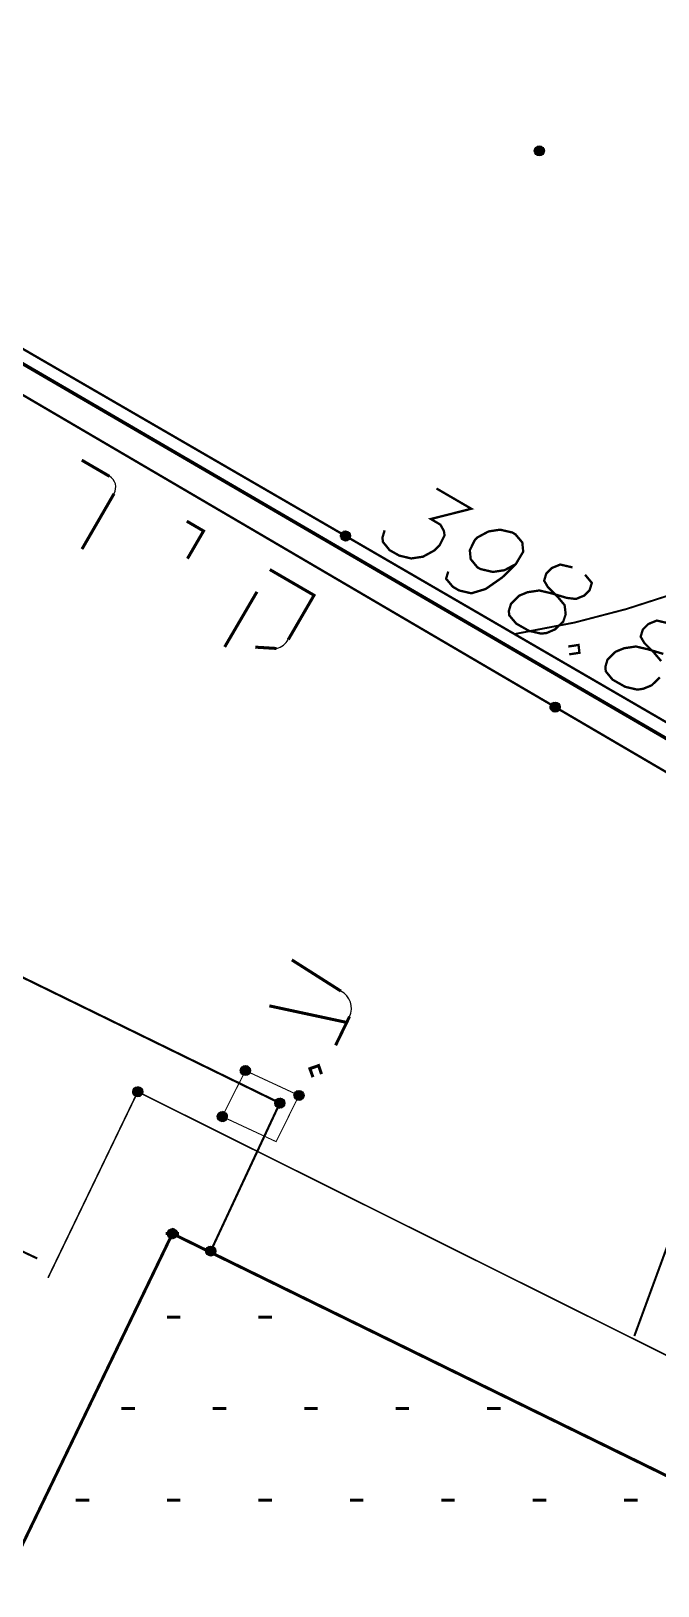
# Model space of a CAD drawing. Extents: x 489 to 720, y 1028 to 1176.
# Drawn here: x 516.37 to 519.64, y 1052.75 to 1060.85 of the extents above; entities that cross this region are included whole.
import ezdxf

# ---------------------------------------------------------------- set-up
doc = ezdxf.new("R2010")
doc.units = 0
doc.header["$MEASUREMENT"] = 0
for name, color, linetype in [('1501-BAIT', 7, 'Continuous'), ('1501-GAG-TAL', 7, 'Continuous'), ('1501-KIR-BETON', 7, 'Continuous'), ('1501-KOLONNA', 7, 'Continuous'), ('1501-PERGULA', 7, 'Continuous'), ('1501-TOPO', 7, 'Continuous'), ('1506', 7, 'Continuous'), ('2200-BAIT', 7, 'Continuous'), ('2200-KOLONNA', 7, 'Continuous'), ('2205-GAG-TAL', 7, 'Continuous'), ('2602-KIR-BETON', 7, 'Continuous'), ('5206-PERGULA', 7, 'Continuous'), ('M1602', 7, 'Continuous')]:
    doc.layers.add(name, color=color, linetype=linetype)

msp = doc.modelspace()

# ---------------------------------------------------------------- hatches: boundary and pattern name
at = {"layer": '1501-BAIT', "linetype": 'Continuous', "ltscale": 0.045455}
for points in [[(517.0834, 1054.5934), (517.1311, 1054.5696), (517.0811, 1054.5832)], [(517.1311, 1054.5696), (517.0811, 1054.5832), (517.1243, 1054.5616)], [(517.0811, 1054.5832), (517.1243, 1054.5616), (517.0822, 1054.573)], [(517.1243, 1054.5616), (517.0822, 1054.573), (517.1152, 1054.5571)], [(517.0822, 1054.573), (517.1152, 1054.5571), (517.0879, 1054.5639)], [(517.0891, 1054.6014), (517.1334, 1054.5798), (517.0834, 1054.5934)], [(517.1334, 1054.5798), (517.0834, 1054.5934), (517.1311, 1054.5696)], [(517.1152, 1054.5571), (517.0879, 1054.5639), (517.1061, 1054.5548)], [(517.0879, 1054.5639), (517.1061, 1054.5548), (517.0959, 1054.5582)], [(517.0982, 1054.6059), (517.1322, 1054.59), (517.0891, 1054.6014)], [(517.1322, 1054.59), (517.0891, 1054.6014), (517.1334, 1054.5798)], [(517.1084, 1054.6082), (517.1266, 1054.5991), (517.0982, 1054.6059)], [(517.1266, 1054.5991), (517.0982, 1054.6059), (517.1322, 1054.59)], [(517.1186, 1054.6048), (517.1084, 1054.6082), (517.1266, 1054.5991)]]:
    msp.add_hatch(color=7, dxfattribs=at).paths.add_polyline_path(points, flags=0)
at = {"layer": '1501-GAG-TAL', "linetype": 'Continuous', "ltscale": 0.045455}
for points in [[(516.9016, 1055.3139), (516.9095, 1055.3423), (516.9004, 1055.3241)], [(516.9095, 1055.3423), (516.9004, 1055.3241), (516.9038, 1055.3343)], [(516.9072, 1055.3048), (516.9186, 1055.3468), (516.9016, 1055.3139)], [(516.9186, 1055.3468), (516.9016, 1055.3139), (516.9095, 1055.3423)], [(516.9152, 1055.2991), (516.9288, 1055.3491), (516.9072, 1055.3048)], [(516.9288, 1055.3491), (516.9072, 1055.3048), (516.9186, 1055.3468)], [(516.9391, 1055.3457), (516.9152, 1055.2991), (516.9288, 1055.3491)], [(516.9254, 1055.2957), (516.9391, 1055.3457), (516.9152, 1055.2991)], [(516.947, 1055.34), (516.9254, 1055.2957), (516.9391, 1055.3457)], [(516.9357, 1055.298), (516.947, 1055.34), (516.9254, 1055.2957)], [(516.9516, 1055.3309), (516.9357, 1055.298), (516.947, 1055.34)], [(516.9436, 1055.3025), (516.9516, 1055.3309), (516.9357, 1055.298)], [(516.9527, 1055.3207), (516.9436, 1055.3025), (516.9516, 1055.3309)], [(516.9504, 1055.3105), (516.9527, 1055.3207), (516.9436, 1055.3025)]]:
    msp.add_hatch(color=136, dxfattribs=at).paths.add_polyline_path(points, flags=0)
at = {"layer": '1501-KIR-BETON', "linetype": 'Continuous', "ltscale": 0.045455}
for points in [[(517.9891, 1058.2037), (518.0038, 1058.2457), (517.9845, 1058.2127)], [(518.0038, 1058.2457), (517.9845, 1058.2127), (517.9936, 1058.2412)], [(517.9845, 1058.2127), (517.9936, 1058.2412), (517.9845, 1058.223)], [(517.9936, 1058.2412), (517.9845, 1058.223), (517.9868, 1058.2332)], [(517.997, 1058.1968), (518.0141, 1058.2457), (517.9891, 1058.2037)], [(518.0141, 1058.2457), (517.9891, 1058.2037), (518.0038, 1058.2457)], [(518.0232, 1058.2423), (517.997, 1058.1968), (518.0141, 1058.2457)], [(518.0061, 1058.1934), (518.0232, 1058.2423), (517.997, 1058.1968)], [(518.0311, 1058.2355), (518.0061, 1058.1934), (518.0232, 1058.2423)], [(518.0163, 1058.1946), (518.0311, 1058.2355), (518.0061, 1058.1934)], [(518.0357, 1058.2264), (518.0163, 1058.1946), (518.0311, 1058.2355)], [(518.0266, 1058.1991), (518.0357, 1058.2264), (518.0163, 1058.1946)], [(518.0357, 1058.2162), (518.0266, 1058.1991), (518.0357, 1058.2264)], [(518.0334, 1058.2059), (518.0357, 1058.2162), (518.0266, 1058.1991)], [(519.0822, 1057.3116), (519.097, 1057.3537), (519.0777, 1057.3207)], [(519.097, 1057.3537), (519.0777, 1057.3207), (519.0879, 1057.3491)], [(519.0777, 1057.3207), (519.0879, 1057.3491), (519.0777, 1057.3309)], [(519.0879, 1057.3491), (519.0777, 1057.3309), (519.0811, 1057.3412)], [(519.0902, 1057.3048), (519.1072, 1057.3537), (519.0822, 1057.3116)], [(519.1072, 1057.3537), (519.0822, 1057.3116), (519.097, 1057.3537)], [(519.1163, 1057.3502), (519.0902, 1057.3048), (519.1072, 1057.3537)], [(519.0993, 1057.3014), (519.1163, 1057.3502), (519.0902, 1057.3048)], [(519.1243, 1057.3434), (519.0993, 1057.3014), (519.1163, 1057.3502)], [(519.1095, 1057.3025), (519.1243, 1057.3434), (519.0993, 1057.3014)], [(519.1288, 1057.3343), (519.1095, 1057.3025), (519.1243, 1057.3434)], [(519.1197, 1057.3071), (519.1288, 1057.3343), (519.1095, 1057.3025)], [(519.13, 1057.3241), (519.1197, 1057.3071), (519.1288, 1057.3343)], [(519.1266, 1057.3139), (519.13, 1057.3241), (519.1197, 1057.3071)]]:
    msp.add_hatch(color=18, dxfattribs=at).paths.add_polyline_path(points, flags=0)
at = {"layer": '1501-KOLONNA', "linetype": 'Continuous', "ltscale": 0.045455}
for points in [[(517.4629, 1055.423), (517.4697, 1055.4514), (517.4607, 1055.4332)], [(517.4697, 1055.4514), (517.4607, 1055.4332), (517.4641, 1055.4434)], [(517.4686, 1055.415), (517.4788, 1055.4571), (517.4629, 1055.423)], [(517.4788, 1055.4571), (517.4629, 1055.423), (517.4697, 1055.4514)], [(517.4766, 1055.4082), (517.4891, 1055.4593), (517.4686, 1055.415)], [(517.4891, 1055.4593), (517.4686, 1055.415), (517.4788, 1055.4571)], [(517.4982, 1055.4559), (517.4766, 1055.4082), (517.4891, 1055.4593)], [(517.4868, 1055.4059), (517.4982, 1055.4559), (517.4766, 1055.4082)], [(517.5072, 1055.4503), (517.4868, 1055.4059), (517.4982, 1055.4559)], [(517.497, 1055.4082), (517.5072, 1055.4503), (517.4868, 1055.4059)], [(517.5118, 1055.4412), (517.497, 1055.4082), (517.5072, 1055.4503)], [(517.505, 1055.4127), (517.5118, 1055.4412), (517.497, 1055.4082)], [(517.5141, 1055.4309), (517.505, 1055.4127), (517.5118, 1055.4412)], [(517.5118, 1055.4218), (517.5141, 1055.4309), (517.505, 1055.4127)], [(517.7436, 1055.2934), (517.7504, 1055.3218), (517.7413, 1055.3037)], [(517.7504, 1055.3218), (517.7413, 1055.3037), (517.7436, 1055.3139)], [(517.7482, 1055.2843), (517.7584, 1055.3275), (517.7436, 1055.2934)], [(517.7584, 1055.3275), (517.7436, 1055.2934), (517.7504, 1055.3218)], [(517.7572, 1055.2787), (517.7686, 1055.3287), (517.7482, 1055.2843)], [(517.7686, 1055.3287), (517.7482, 1055.2843), (517.7584, 1055.3275)], [(517.7788, 1055.3264), (517.7572, 1055.2787), (517.7686, 1055.3287)], [(517.7663, 1055.2764), (517.7788, 1055.3264), (517.7572, 1055.2787)], [(517.7868, 1055.3207), (517.7663, 1055.2764), (517.7788, 1055.3264)], [(517.7766, 1055.2775), (517.7868, 1055.3207), (517.7663, 1055.2764)], [(517.7925, 1055.3116), (517.7766, 1055.2775), (517.7868, 1055.3207)], [(517.7857, 1055.2832), (517.7925, 1055.3116), (517.7766, 1055.2775)], [(517.7936, 1055.3014), (517.7857, 1055.2832), (517.7925, 1055.3116)], [(517.7913, 1055.2912), (517.7936, 1055.3014), (517.7857, 1055.2832)], [(517.3436, 1055.2037), (517.3913, 1055.1809), (517.3413, 1055.1946)], [(517.3504, 1055.2116), (517.3936, 1055.19), (517.3436, 1055.2037)], [(517.3936, 1055.19), (517.3436, 1055.2037), (517.3913, 1055.1809)], [(517.3595, 1055.2173), (517.3925, 1055.2003), (517.3504, 1055.2116)], [(517.3925, 1055.2003), (517.3504, 1055.2116), (517.3936, 1055.19)], [(517.3697, 1055.2184), (517.3868, 1055.2093), (517.3595, 1055.2173)], [(517.3868, 1055.2093), (517.3595, 1055.2173), (517.3925, 1055.2003)], [(517.3788, 1055.2162), (517.3697, 1055.2184), (517.3868, 1055.2093)], [(517.3913, 1055.1809), (517.3413, 1055.1946), (517.3845, 1055.1718)], [(517.3413, 1055.1946), (517.3845, 1055.1718), (517.3425, 1055.1843)], [(517.3845, 1055.1718), (517.3425, 1055.1843), (517.3754, 1055.1673)], [(517.3425, 1055.1843), (517.3754, 1055.1673), (517.347, 1055.1753)], [(517.3754, 1055.1673), (517.347, 1055.1753), (517.3652, 1055.1662)], [(517.347, 1055.1753), (517.3652, 1055.1662), (517.3561, 1055.1684)]]:
    msp.add_hatch(color=7, dxfattribs=at).paths.add_polyline_path(points, flags=0)
at = {"layer": '1501-PERGULA', "linetype": 'Continuous', "ltscale": 0.045455}
for points in [[(517.6436, 1055.273), (517.6936, 1055.2616), (517.6504, 1055.2821)], [(517.6504, 1055.2821), (517.6925, 1055.2718), (517.6584, 1055.2866)], [(517.6936, 1055.2616), (517.6504, 1055.2821), (517.6925, 1055.2718)], [(517.6584, 1055.2866), (517.6868, 1055.2798), (517.6686, 1055.2889)], [(517.6925, 1055.2718), (517.6584, 1055.2866), (517.6868, 1055.2798)], [(517.6868, 1055.2798), (517.6686, 1055.2889), (517.6788, 1055.2866)], [(517.6413, 1055.2639), (517.6913, 1055.2514), (517.6436, 1055.273)], [(517.6425, 1055.2537), (517.6857, 1055.2434), (517.6413, 1055.2639)], [(517.6857, 1055.2434), (517.6413, 1055.2639), (517.6913, 1055.2514)], [(517.6482, 1055.2446), (517.6766, 1055.2378), (517.6425, 1055.2537)], [(517.6766, 1055.2378), (517.6425, 1055.2537), (517.6857, 1055.2434)], [(517.6913, 1055.2514), (517.6436, 1055.273), (517.6936, 1055.2616)], [(517.6561, 1055.2389), (517.6663, 1055.2355), (517.6482, 1055.2446)], [(517.6663, 1055.2355), (517.6482, 1055.2446), (517.6766, 1055.2378)], [(517.2822, 1054.4821), (517.2891, 1054.5105), (517.2811, 1054.4923)], [(517.2891, 1054.5105), (517.2811, 1054.4923), (517.2834, 1054.5025)], [(517.2879, 1054.4741), (517.2982, 1054.5162), (517.2822, 1054.4821)], [(517.2982, 1054.5162), (517.2822, 1054.4821), (517.2891, 1054.5105)], [(517.2959, 1054.4673), (517.3084, 1054.5173), (517.2879, 1054.4741)], [(517.3084, 1054.5173), (517.2879, 1054.4741), (517.2982, 1054.5162)], [(517.3186, 1054.515), (517.2959, 1054.4673), (517.3084, 1054.5173)], [(517.3061, 1054.465), (517.3186, 1054.515), (517.2959, 1054.4673)], [(517.3266, 1054.5093), (517.3061, 1054.465), (517.3186, 1054.515)], [(517.3163, 1054.4662), (517.3266, 1054.5093), (517.3061, 1054.465)], [(517.3322, 1054.5003), (517.3163, 1054.4662), (517.3266, 1054.5093)], [(517.3254, 1054.4718), (517.3322, 1054.5003), (517.3163, 1054.4662)], [(517.3334, 1054.49), (517.3254, 1054.4718), (517.3322, 1054.5003)], [(517.3311, 1054.4798), (517.3334, 1054.49), (517.3254, 1054.4718)]]:
    msp.add_hatch(color=136, dxfattribs=at).paths.add_polyline_path(points, flags=0)
at = {"layer": '1501-TOPO', "linetype": 'Continuous', "ltscale": 0.045455}
for points in [[(518.997, 1060.2378), (518.997, 1060.2184), (518.9947, 1060.2275)], [(519.0027, 1060.2468), (519.0027, 1060.2093), (518.997, 1060.2378)], [(519.0027, 1060.2093), (518.997, 1060.2378), (518.997, 1060.2184)], [(519.0107, 1060.2525), (519.0107, 1060.2037), (519.0027, 1060.2468)], [(519.0107, 1060.2037), (519.0027, 1060.2468), (519.0027, 1060.2093)], [(519.0209, 1060.2548), (519.0209, 1060.2014), (519.0107, 1060.2525)], [(519.0209, 1060.2014), (519.0107, 1060.2525), (519.0107, 1060.2037)], [(519.0311, 1060.2525), (519.0311, 1060.2037), (519.0209, 1060.2548)], [(519.0311, 1060.2037), (519.0209, 1060.2548), (519.0209, 1060.2014)], [(519.0402, 1060.2468), (519.0402, 1060.2093), (519.0311, 1060.2525)], [(519.0402, 1060.2093), (519.0311, 1060.2525), (519.0311, 1060.2037)], [(519.0459, 1060.2378), (519.0459, 1060.2184), (519.0402, 1060.2468)], [(519.0459, 1060.2184), (519.0402, 1060.2468), (519.0402, 1060.2093)], [(519.047, 1060.2275), (519.0459, 1060.2378), (519.0459, 1060.2184)]]:
    msp.add_hatch(color=7, dxfattribs=at).paths.add_polyline_path(points, flags=0)

# ---------------------------------------------------------------- linework, layer by layer
at = {"color": 250, "linetype": 'Continuous', "ltscale": 0.045455}
for points, const_width in [([(516.7788, 1058.5309), (516.6345, 1058.615)], 0.0158), ([(516.6357, 1058.1514), (516.8027, 1058.44)], 0.0158), ([(517.1822, 1058.2968), (517.2697, 1058.2457), (517.1857, 1058.1014)], 0.0158), ([(517.7118, 1057.6798), (517.8459, 1057.9105), (517.6152, 1058.0446)], 0.0158), ([(517.38, 1057.6412), (517.5482, 1057.9287)], 0.0158), ([(517.5391, 1057.64), (517.6504, 1057.6332)], 0.0158), ([(516.4027, 1054.4525), (511.2129, 1056.8968), (511.1345, 1056.7537)], 0.0112), ([(517.9857, 1055.8468), (517.73, 1056.0093)], 0.0158), ([(517.6129, 1055.7696), (518.0163, 1055.6832)], 0.0158), ([(517.9584, 1055.5639), (518.0311, 1055.7139)], 0.0158), ([(519.5163, 1054.048), (519.7118, 1054.5809), (520.2584, 1054.3332), (521.0254, 1055.673), (523.3277, 1054.3855), (522.73, 1053.1116), (523.3675, 1052.7741), (524.1868, 1054.373)], 0.0112), ([(517.8402, 1055.398), (517.8243, 1055.4423), (517.8697, 1055.4582), (517.8845, 1055.4139)], 0.0158)]:
    msp.add_lwpolyline(points, dxfattribs=dict(at, const_width=const_width))
at = {"color": 18, "linetype": 'Continuous', "ltscale": 0.045455, "const_width": 0.012}
for points in [[(518.4845, 1058.4673), (518.6663, 1058.3616), (518.455, 1058.3082), (518.505, 1058.2787), (518.5232, 1058.2457), (518.5266, 1058.223), (518.5004, 1058.1707), (518.472, 1058.1434), (518.4141, 1058.1116), (518.3527, 1058.1025), (518.2902, 1058.1173), (518.2402, 1058.1457), (518.205, 1058.1889), (518.2027, 1058.2116), (518.2141, 1058.2491)], [(518.8982, 1058.073), (518.8391, 1058.0412), (518.7788, 1058.0321), (518.7152, 1058.0468), (518.6982, 1058.0559), (518.6629, 1058.0991), (518.6584, 1058.1457), (518.6834, 1058.1968), (518.697, 1058.2116), (518.7561, 1058.2434), (518.8163, 1058.2525), (518.88, 1058.2378), (518.897, 1058.2275), (518.9322, 1058.1855), (518.9368, 1058.1378), (518.8982, 1058.073), (518.8277, 1058.0037), (518.7413, 1057.9434), (518.6663, 1057.9207), (518.6027, 1057.9355), (518.5697, 1057.9548), (518.5345, 1057.9968), (518.5459, 1058.0343)], [(519.1936, 1058.0559), (519.13, 1058.0707), (519.0857, 1058.0525), (519.0572, 1058.0241), (519.0459, 1057.9866), (519.0652, 1057.9537), (519.1175, 1057.9014), (519.1527, 1057.8593), (519.1584, 1057.8116), (519.1459, 1057.7741), (519.1038, 1057.7332), (519.0595, 1057.7139), (519.03, 1057.7105), (518.9663, 1057.7253), (518.9004, 1057.7628), (518.8641, 1057.8059), (518.8618, 1057.8287), (518.8732, 1057.8662), (518.9152, 1057.9082), (518.9595, 1057.9264), (519.0209, 1057.9355), (519.0845, 1057.9207), (519.1641, 1057.8968), (519.2118, 1057.8912), (519.2561, 1057.9093), (519.2834, 1057.9378), (519.2947, 1057.9753), (519.2595, 1058.0173)], [(519.697, 1057.7639), (519.6334, 1057.7787), (519.5891, 1057.7605), (519.5607, 1057.7321), (519.5493, 1057.6946), (519.5686, 1057.6616), (519.6209, 1057.6093), (519.6561, 1057.5673)], [(519.172, 1057.6434), (519.2254, 1057.6514), (519.23, 1057.6105), (519.1766, 1057.6025)], [(519.6493, 1057.4832), (519.6072, 1057.4412), (519.5629, 1057.423), (519.5322, 1057.4184), (519.4686, 1057.4332), (519.4027, 1057.4707), (519.3675, 1057.5139), (519.3652, 1057.5378), (519.3766, 1057.5753), (519.4186, 1057.6162), (519.4629, 1057.6343), (519.5243, 1057.6434), (519.5879, 1057.6287), (519.6675, 1057.6048)]]:
    msp.add_lwpolyline(points, dxfattribs=at)
at = {"color": 250, "linetype": 'Continuous', "ltscale": 0.045455}
for centre, radius, start, end in [((516.7459, 1058.4741), 0.0659, 329.7876, 419.7876), ((517.6254, 1057.7298), 0.1, 284.7931, 329.7931), ((517.6254, 1057.7298), 0.1, 284.7931, 329.7931), ((517.9413, 1055.7571), 0.1, 333.9569, 423.9569)]:
    msp.add_arc(centre, radius, start, end, dxfattribs=at)
at = {"layer": '1501-BAIT', "color": 7, "linetype": 'Continuous', "ltscale": 0.045455, "const_width": 0.0158}
msp.add_lwpolyline([(517.072, 1054.5821), (517.1425, 1054.5821)], dxfattribs=at)
at = {"layer": '1501-BAIT', "color": 7, "linetype": 'Continuous', "ltscale": 0.045455}
for points in [[(517.0834, 1054.5934), (517.1311, 1054.5696), (517.0811, 1054.5832)], [(517.1311, 1054.5696), (517.0811, 1054.5832), (517.1243, 1054.5616)], [(517.0811, 1054.5832), (517.1243, 1054.5616), (517.0822, 1054.573)], [(517.1243, 1054.5616), (517.0822, 1054.573), (517.1152, 1054.5571)], [(517.0822, 1054.573), (517.1152, 1054.5571), (517.0879, 1054.5639)], [(517.0891, 1054.6014), (517.1334, 1054.5798), (517.0834, 1054.5934)], [(517.1334, 1054.5798), (517.0834, 1054.5934), (517.1311, 1054.5696)], [(517.1152, 1054.5571), (517.0879, 1054.5639), (517.1061, 1054.5548)], [(517.0879, 1054.5639), (517.1061, 1054.5548), (517.0959, 1054.5582)], [(517.0982, 1054.6059), (517.1322, 1054.59), (517.0891, 1054.6014)], [(517.1322, 1054.59), (517.0891, 1054.6014), (517.1334, 1054.5798)], [(517.1084, 1054.6082), (517.1266, 1054.5991), (517.0982, 1054.6059)], [(517.1266, 1054.5991), (517.0982, 1054.6059), (517.1322, 1054.59)], [(517.1186, 1054.6048), (517.1084, 1054.6082), (517.1266, 1054.5991)]]:
    msp.add_lwpolyline(points, dxfattribs=at)
msp.add_circle((517.1072, 1054.5821), 0.0261, dxfattribs=at)
at = {"layer": '1501-GAG-TAL', "color": 136, "linetype": 'Continuous', "ltscale": 0.045455}
for points in [[(516.9016, 1055.3139), (516.9095, 1055.3423), (516.9004, 1055.3241)], [(516.9095, 1055.3423), (516.9004, 1055.3241), (516.9038, 1055.3343)], [(516.9072, 1055.3048), (516.9186, 1055.3468), (516.9016, 1055.3139)], [(516.9186, 1055.3468), (516.9016, 1055.3139), (516.9095, 1055.3423)], [(516.9152, 1055.2991), (516.9288, 1055.3491), (516.9072, 1055.3048)], [(516.9288, 1055.3491), (516.9072, 1055.3048), (516.9186, 1055.3468)], [(516.9391, 1055.3457), (516.9152, 1055.2991), (516.9288, 1055.3491)], [(516.9254, 1055.2957), (516.9391, 1055.3457), (516.9152, 1055.2991)], [(516.947, 1055.34), (516.9254, 1055.2957), (516.9391, 1055.3457)], [(516.9357, 1055.298), (516.947, 1055.34), (516.9254, 1055.2957)], [(516.9516, 1055.3309), (516.9357, 1055.298), (516.947, 1055.34)], [(516.9436, 1055.3025), (516.9516, 1055.3309), (516.9357, 1055.298)], [(516.9527, 1055.3207), (516.9436, 1055.3025), (516.9516, 1055.3309)], [(516.9504, 1055.3105), (516.9527, 1055.3207), (516.9436, 1055.3025)]]:
    msp.add_lwpolyline(points, dxfattribs=at)
at = {"layer": '1501-GAG-TAL', "color": 136, "linetype": 'Continuous', "ltscale": 0.045455, "const_width": 0.00825}
msp.add_lwpolyline([(516.9084, 1055.3218), (516.9447, 1055.3218)], dxfattribs=at)
at = {"layer": '1501-GAG-TAL', "color": 136, "linetype": 'Continuous', "ltscale": 0.045455}
msp.add_circle((516.9266, 1055.3218), 0.0261, dxfattribs=at)
at = {"layer": '1501-KIR-BETON', "color": 18, "linetype": 'Continuous', "ltscale": 0.045455, "const_width": 0.012}
for points in [[(517.9845, 1058.2196), (518.0379, 1058.2196)], [(519.0777, 1057.3275), (519.1311, 1057.3275)]]:
    msp.add_lwpolyline(points, dxfattribs=at)
at = {"layer": '1501-KIR-BETON', "color": 18, "linetype": 'Continuous', "ltscale": 0.045455}
for points in [[(517.9891, 1058.2037), (518.0038, 1058.2457), (517.9845, 1058.2127)], [(518.0038, 1058.2457), (517.9845, 1058.2127), (517.9936, 1058.2412)], [(517.9845, 1058.2127), (517.9936, 1058.2412), (517.9845, 1058.223)], [(517.9936, 1058.2412), (517.9845, 1058.223), (517.9868, 1058.2332)], [(517.997, 1058.1968), (518.0141, 1058.2457), (517.9891, 1058.2037)], [(518.0141, 1058.2457), (517.9891, 1058.2037), (518.0038, 1058.2457)], [(518.0232, 1058.2423), (517.997, 1058.1968), (518.0141, 1058.2457)], [(518.0061, 1058.1934), (518.0232, 1058.2423), (517.997, 1058.1968)], [(518.0311, 1058.2355), (518.0061, 1058.1934), (518.0232, 1058.2423)], [(518.0163, 1058.1946), (518.0311, 1058.2355), (518.0061, 1058.1934)], [(518.0357, 1058.2264), (518.0163, 1058.1946), (518.0311, 1058.2355)], [(518.0266, 1058.1991), (518.0357, 1058.2264), (518.0163, 1058.1946)], [(518.0357, 1058.2162), (518.0266, 1058.1991), (518.0357, 1058.2264)], [(518.0334, 1058.2059), (518.0357, 1058.2162), (518.0266, 1058.1991)], [(519.0822, 1057.3116), (519.097, 1057.3537), (519.0777, 1057.3207)], [(519.097, 1057.3537), (519.0777, 1057.3207), (519.0879, 1057.3491)], [(519.0777, 1057.3207), (519.0879, 1057.3491), (519.0777, 1057.3309)], [(519.0879, 1057.3491), (519.0777, 1057.3309), (519.0811, 1057.3412)], [(519.0902, 1057.3048), (519.1072, 1057.3537), (519.0822, 1057.3116)], [(519.1072, 1057.3537), (519.0822, 1057.3116), (519.097, 1057.3537)], [(519.1163, 1057.3502), (519.0902, 1057.3048), (519.1072, 1057.3537)], [(519.0993, 1057.3014), (519.1163, 1057.3502), (519.0902, 1057.3048)], [(519.1243, 1057.3434), (519.0993, 1057.3014), (519.1163, 1057.3502)], [(519.1095, 1057.3025), (519.1243, 1057.3434), (519.0993, 1057.3014)], [(519.1288, 1057.3343), (519.1095, 1057.3025), (519.1243, 1057.3434)], [(519.1197, 1057.3071), (519.1288, 1057.3343), (519.1095, 1057.3025)], [(519.13, 1057.3241), (519.1197, 1057.3071), (519.1288, 1057.3343)], [(519.1266, 1057.3139), (519.13, 1057.3241), (519.1197, 1057.3071)]]:
    msp.add_lwpolyline(points, dxfattribs=at)
for centre in [(518.0107, 1058.2196), (519.1038, 1057.3275)]:
    msp.add_circle(centre, 0.0261, dxfattribs=at)
at = {"layer": '1501-KOLONNA', "color": 7, "linetype": 'Continuous', "ltscale": 0.045455}
for points in [[(517.4629, 1055.423), (517.4697, 1055.4514), (517.4607, 1055.4332)], [(517.4697, 1055.4514), (517.4607, 1055.4332), (517.4641, 1055.4434)], [(517.4686, 1055.415), (517.4788, 1055.4571), (517.4629, 1055.423)], [(517.4788, 1055.4571), (517.4629, 1055.423), (517.4697, 1055.4514)], [(517.4766, 1055.4082), (517.4891, 1055.4593), (517.4686, 1055.415)], [(517.4891, 1055.4593), (517.4686, 1055.415), (517.4788, 1055.4571)], [(517.4982, 1055.4559), (517.4766, 1055.4082), (517.4891, 1055.4593)], [(517.4868, 1055.4059), (517.4982, 1055.4559), (517.4766, 1055.4082)], [(517.5072, 1055.4503), (517.4868, 1055.4059), (517.4982, 1055.4559)], [(517.497, 1055.4082), (517.5072, 1055.4503), (517.4868, 1055.4059)], [(517.5118, 1055.4412), (517.497, 1055.4082), (517.5072, 1055.4503)], [(517.505, 1055.4127), (517.5118, 1055.4412), (517.497, 1055.4082)], [(517.5141, 1055.4309), (517.505, 1055.4127), (517.5118, 1055.4412)], [(517.5118, 1055.4218), (517.5141, 1055.4309), (517.505, 1055.4127)], [(517.7436, 1055.2934), (517.7504, 1055.3218), (517.7413, 1055.3037)], [(517.7504, 1055.3218), (517.7413, 1055.3037), (517.7436, 1055.3139)], [(517.7482, 1055.2843), (517.7584, 1055.3275), (517.7436, 1055.2934)], [(517.7584, 1055.3275), (517.7436, 1055.2934), (517.7504, 1055.3218)], [(517.7572, 1055.2787), (517.7686, 1055.3287), (517.7482, 1055.2843)], [(517.7686, 1055.3287), (517.7482, 1055.2843), (517.7584, 1055.3275)], [(517.7788, 1055.3264), (517.7572, 1055.2787), (517.7686, 1055.3287)], [(517.7663, 1055.2764), (517.7788, 1055.3264), (517.7572, 1055.2787)], [(517.7868, 1055.3207), (517.7663, 1055.2764), (517.7788, 1055.3264)], [(517.7766, 1055.2775), (517.7868, 1055.3207), (517.7663, 1055.2764)], [(517.7925, 1055.3116), (517.7766, 1055.2775), (517.7868, 1055.3207)], [(517.7857, 1055.2832), (517.7925, 1055.3116), (517.7766, 1055.2775)], [(517.7936, 1055.3014), (517.7857, 1055.2832), (517.7925, 1055.3116)], [(517.7913, 1055.2912), (517.7936, 1055.3014), (517.7857, 1055.2832)], [(517.3436, 1055.2037), (517.3913, 1055.1809), (517.3413, 1055.1946)], [(517.3504, 1055.2116), (517.3936, 1055.19), (517.3436, 1055.2037)], [(517.3936, 1055.19), (517.3436, 1055.2037), (517.3913, 1055.1809)], [(517.3595, 1055.2173), (517.3925, 1055.2003), (517.3504, 1055.2116)], [(517.3925, 1055.2003), (517.3504, 1055.2116), (517.3936, 1055.19)], [(517.3697, 1055.2184), (517.3868, 1055.2093), (517.3595, 1055.2173)], [(517.3868, 1055.2093), (517.3595, 1055.2173), (517.3925, 1055.2003)], [(517.3788, 1055.2162), (517.3697, 1055.2184), (517.3868, 1055.2093)], [(517.3913, 1055.1809), (517.3413, 1055.1946), (517.3845, 1055.1718)], [(517.3413, 1055.1946), (517.3845, 1055.1718), (517.3425, 1055.1843)], [(517.3845, 1055.1718), (517.3425, 1055.1843), (517.3754, 1055.1673)], [(517.3425, 1055.1843), (517.3754, 1055.1673), (517.347, 1055.1753)], [(517.3754, 1055.1673), (517.347, 1055.1753), (517.3652, 1055.1662)], [(517.347, 1055.1753), (517.3652, 1055.1662), (517.3561, 1055.1684)]]:
    msp.add_lwpolyline(points, dxfattribs=at)
at = {"layer": '1501-KOLONNA', "color": 7, "linetype": 'Continuous', "ltscale": 0.045455, "const_width": 0.0055}
for points in [[(517.4766, 1055.4321), (517.5004, 1055.4321)], [(517.7561, 1055.3025), (517.78, 1055.3025)], [(517.3561, 1055.1923), (517.38, 1055.1923)]]:
    msp.add_lwpolyline(points, dxfattribs=at)
at = {"layer": '1501-KOLONNA', "color": 7, "linetype": 'Continuous', "ltscale": 0.045455}
for centre in [(517.4879, 1055.4321), (517.7675, 1055.3025)]:
    msp.add_circle(centre, 0.0261, dxfattribs=at)
msp.add_arc((517.3675, 1055.1923), 0.0261, 153.4351, 513.435, dxfattribs=at)
at = {"layer": '1501-PERGULA', "color": 136, "linetype": 'Continuous', "ltscale": 0.045455}
for points in [[(517.6436, 1055.273), (517.6936, 1055.2616), (517.6504, 1055.2821)], [(517.6504, 1055.2821), (517.6925, 1055.2718), (517.6584, 1055.2866)], [(517.6936, 1055.2616), (517.6504, 1055.2821), (517.6925, 1055.2718)], [(517.6584, 1055.2866), (517.6868, 1055.2798), (517.6686, 1055.2889)], [(517.6925, 1055.2718), (517.6584, 1055.2866), (517.6868, 1055.2798)], [(517.6868, 1055.2798), (517.6686, 1055.2889), (517.6788, 1055.2866)], [(517.6413, 1055.2639), (517.6913, 1055.2514), (517.6436, 1055.273)], [(517.6425, 1055.2537), (517.6857, 1055.2434), (517.6413, 1055.2639)], [(517.6857, 1055.2434), (517.6413, 1055.2639), (517.6913, 1055.2514)], [(517.6482, 1055.2446), (517.6766, 1055.2378), (517.6425, 1055.2537)], [(517.6766, 1055.2378), (517.6425, 1055.2537), (517.6857, 1055.2434)], [(517.6913, 1055.2514), (517.6436, 1055.273), (517.6936, 1055.2616)], [(517.6561, 1055.2389), (517.6663, 1055.2355), (517.6482, 1055.2446)], [(517.6663, 1055.2355), (517.6482, 1055.2446), (517.6766, 1055.2378)], [(517.2822, 1054.4821), (517.2891, 1054.5105), (517.2811, 1054.4923)], [(517.2891, 1054.5105), (517.2811, 1054.4923), (517.2834, 1054.5025)], [(517.2879, 1054.4741), (517.2982, 1054.5162), (517.2822, 1054.4821)], [(517.2982, 1054.5162), (517.2822, 1054.4821), (517.2891, 1054.5105)], [(517.2959, 1054.4673), (517.3084, 1054.5173), (517.2879, 1054.4741)], [(517.3084, 1054.5173), (517.2879, 1054.4741), (517.2982, 1054.5162)], [(517.3186, 1054.515), (517.2959, 1054.4673), (517.3084, 1054.5173)], [(517.3061, 1054.465), (517.3186, 1054.515), (517.2959, 1054.4673)], [(517.3266, 1054.5093), (517.3061, 1054.465), (517.3186, 1054.515)], [(517.3163, 1054.4662), (517.3266, 1054.5093), (517.3061, 1054.465)], [(517.3322, 1054.5003), (517.3163, 1054.4662), (517.3266, 1054.5093)], [(517.3254, 1054.4718), (517.3322, 1054.5003), (517.3163, 1054.4662)], [(517.3334, 1054.49), (517.3254, 1054.4718), (517.3322, 1054.5003)], [(517.3311, 1054.4798), (517.3334, 1054.49), (517.3254, 1054.4718)]]:
    msp.add_lwpolyline(points, dxfattribs=at)
at = {"layer": '1501-PERGULA', "color": 136, "linetype": 'Continuous', "ltscale": 0.045455, "const_width": 0.0115}
for points in [[(517.6425, 1055.2628), (517.6936, 1055.2628)], [(517.2822, 1054.4912), (517.3334, 1054.4912)]]:
    msp.add_lwpolyline(points, dxfattribs=at)
at = {"layer": '1501-PERGULA', "color": 136, "linetype": 'Continuous', "ltscale": 0.045455}
for centre in [(517.6675, 1055.2628), (517.3072, 1054.4912)]:
    msp.add_circle(centre, 0.0261, dxfattribs=at)
at = {"layer": '1501-TOPO', "color": 7, "linetype": 'Continuous', "ltscale": 0.045455, "const_width": 0.0112}
msp.add_lwpolyline([(518.9959, 1060.2275), (519.0459, 1060.2275)], dxfattribs=at)
at = {"layer": '1501-TOPO', "color": 7, "linetype": 'Continuous', "ltscale": 0.045455}
for points in [[(518.997, 1060.2378), (518.997, 1060.2184), (518.9947, 1060.2275)], [(519.0027, 1060.2468), (519.0027, 1060.2093), (518.997, 1060.2378)], [(519.0027, 1060.2093), (518.997, 1060.2378), (518.997, 1060.2184)], [(519.0107, 1060.2525), (519.0107, 1060.2037), (519.0027, 1060.2468)], [(519.0107, 1060.2037), (519.0027, 1060.2468), (519.0027, 1060.2093)], [(519.0209, 1060.2548), (519.0209, 1060.2014), (519.0107, 1060.2525)], [(519.0209, 1060.2014), (519.0107, 1060.2525), (519.0107, 1060.2037)], [(519.0311, 1060.2525), (519.0311, 1060.2037), (519.0209, 1060.2548)], [(519.0311, 1060.2037), (519.0209, 1060.2548), (519.0209, 1060.2014)], [(519.0402, 1060.2468), (519.0402, 1060.2093), (519.0311, 1060.2525)], [(519.0402, 1060.2093), (519.0311, 1060.2525), (519.0311, 1060.2037)], [(519.0459, 1060.2378), (519.0459, 1060.2184), (519.0402, 1060.2468)], [(519.0459, 1060.2184), (519.0402, 1060.2468), (519.0402, 1060.2093)], [(519.047, 1060.2275), (519.0459, 1060.2378), (519.0459, 1060.2184)]]:
    msp.add_lwpolyline(points, dxfattribs=at)
msp.add_circle((519.0209, 1060.2275), 0.0261, dxfattribs=at)
at = {"layer": '1506', "color": 13, "linetype": 'Continuous', "ltscale": 0.045455, "const_width": 0.01}
msp.add_lwpolyline([(518.8913, 1057.7082), (519.205, 1057.7684), (519.4754, 1057.8389), (519.7084, 1057.9139)], dxfattribs=at)
at = {"layer": '2200-BAIT', "color": 7, "linetype": 'Continuous', "ltscale": 0.045455, "const_width": 0.0158}
for points in [[(523.3436, 1051.5275), (517.1072, 1054.5821), (515.755, 1051.7787), (512.6618, 1053.3196)], [(517.0788, 1054.1457), (517.1493, 1054.1457)], [(517.5561, 1054.1457), (517.6266, 1054.1457)], [(516.8413, 1053.6696), (516.9118, 1053.6696)], [(517.3175, 1053.6696), (517.3879, 1053.6696)], [(517.7947, 1053.6696), (517.8652, 1053.6696)], [(518.2709, 1053.6696), (518.3413, 1053.6696)], [(518.7482, 1053.6696), (518.8186, 1053.6696)], [(516.6027, 1053.1923), (516.6732, 1053.1923)], [(517.0788, 1053.1923), (517.1493, 1053.1923)], [(517.5561, 1053.1923), (517.6266, 1053.1923)], [(518.0334, 1053.1923), (518.1038, 1053.1923)], [(518.5095, 1053.1923), (518.58, 1053.1923)], [(518.9868, 1053.1923), (519.0572, 1053.1923)], [(519.4629, 1053.1923), (519.5334, 1053.1923)]]:
    msp.add_lwpolyline(points, dxfattribs=at)
at = {"layer": '2200-KOLONNA', "color": 7, "linetype": 'Continuous', "ltscale": 0.045455, "const_width": 0.0055}
for points in [[(517.3675, 1055.1923), (517.4879, 1055.4321), (517.7675, 1055.3025)], [(517.7675, 1055.3025), (517.6482, 1055.0616), (517.3675, 1055.1923)]]:
    msp.add_lwpolyline(points, dxfattribs=at)
at = {"layer": '2205-GAG-TAL', "color": 136, "linetype": 'Continuous', "ltscale": 0.045455, "const_width": 0.00825}
for points in [[(516.9266, 1055.3218), (516.4584, 1054.3514)], [(524.0152, 1051.7889), (516.9266, 1055.3218)]]:
    msp.add_lwpolyline(points, dxfattribs=at)
at = {"layer": '2602-KIR-BETON', "color": 18, "linetype": 'Continuous', "ltscale": 0.045455, "const_width": 0.012}
for points in [[(529.7925, 1051.1491), (530.88, 1050.5071), (530.9652, 1050.7048), (527.6697, 1052.6662), (523.8436, 1054.8423), (520.9345, 1056.5218), (518.0107, 1058.2196), (514.4459, 1060.2855), (509.4641, 1063.2218), (507.8993, 1060.5866), (506.0061, 1057.2878)], [(508.747, 1061.6082), (509.53, 1062.9253), (515.1152, 1059.665), (519.1038, 1057.3275), (520.8038, 1056.3321), (520.7959, 1056.3389)]]:
    msp.add_lwpolyline(points, dxfattribs=at)
at = {"layer": '5206-PERGULA', "color": 136, "linetype": 'Continuous', "ltscale": 0.045455, "const_width": 0.0115}
msp.add_lwpolyline([(517.3072, 1054.4912), (517.6675, 1055.2628), (512.3413, 1057.865), (509.8868, 1052.8548)], dxfattribs=at)
at = {"layer": 'M1602', "color": 214, "linetype": 'Continuous', "ltscale": 0.045455, "const_width": 0.0182}
msp.add_lwpolyline([(509.3584, 1063.1753), (530.9879, 1050.5809)], dxfattribs=at)

doc.saveas('drawing.dxf')
